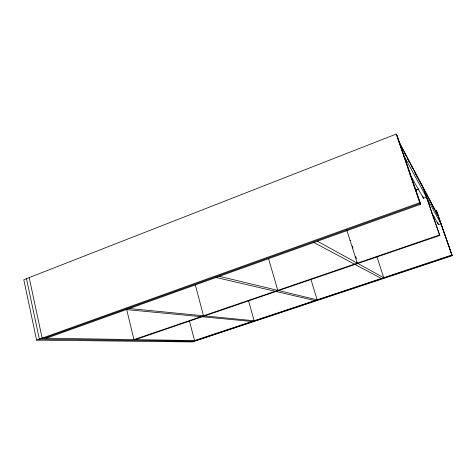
<?xml version="1.0" encoding="UTF-8"?>
<svg xmlns="http://www.w3.org/2000/svg" width="476" height="476" viewBox="0 0 476 476"><rect width="100%" height="100%" fill="white"/><g stroke="black" fill="none" stroke-linecap="round" stroke-linejoin="round"><path stroke-width="0.71" d="M46.392 338.216L420.707 204.263L397.383 136.314L396.205 134.071L23.8 279.704L36.604 340.126L192.482 341.929L452.2 255.677L436.325 210.481L452.2 255.677M415.203 190.269L418.88 188.93M415.828 190.12L417.922 189.353M426.425 197.112L423.438 198.189L422.724 196.112M36.604 340.126L419.761 202.711L420.707 204.263M44.268 338.18L420.237 203.49L396.8 135.202M432.845 217.252L434.249 216.758M431.553 212.457L438.485 224.642L440.949 223.785L404.308 156.491M135.333 339.632L439.812 235.453L439.526 234.989L133.952 339.608L126.539 308.942M451.819 255.053L194.529 340.578L189.293 320.443M195.499 340.596L452.01 255.368L436.569 210.939M194.47 341.268L39.365 339.138L26.489 278.65M196.463 340.608L42.132 338.144L29.191 277.597M126.36 309.596L252.03 321.467M129.335 308.531L254.142 320.764L248.579 300.897M216.122 277.478L314.874 300.57M219.353 276.318L317.111 299.832L310.899 279.216M313.863 242.498L381.365 278.472M317.397 241.231L383.727 277.686L376.927 256.695M350.015 240.261L350.651 240.683M410.026 174.603L423.527 198.343M401 146.763L401.696 148.054M404.802 153.873L405.493 155.17M407.224 158.401L407.914 159.692M408.604 160.989L409.295 162.28M411.026 165.511L412.752 168.748M414.828 172.627L417.934 178.446M418.624 179.738L421.736 185.557M425.592 192.774L422.813 187.574L421.801 184.682M426.288 194.071L429.417 199.926M430.114 201.223L430.804 202.526M431.5 203.823L434.63 209.678M435.326 210.975L437.408 214.878M400.126 144.293L438.158 215.747M399.096 141.937L437.551 214.944M437.557 221.965L438.485 224.642M423.42 188.062L439.812 235.453M423.069 187.401L439.526 234.989M396.205 134.071L419.761 202.711M352.347 246.021L353.013 248.115M355.673 256.499L356.334 258.593M346.724 229.884L357.274 263.151M268.488 258.337L277.776 290.366M195.339 284.969L203.496 315.802"/></g></svg>
